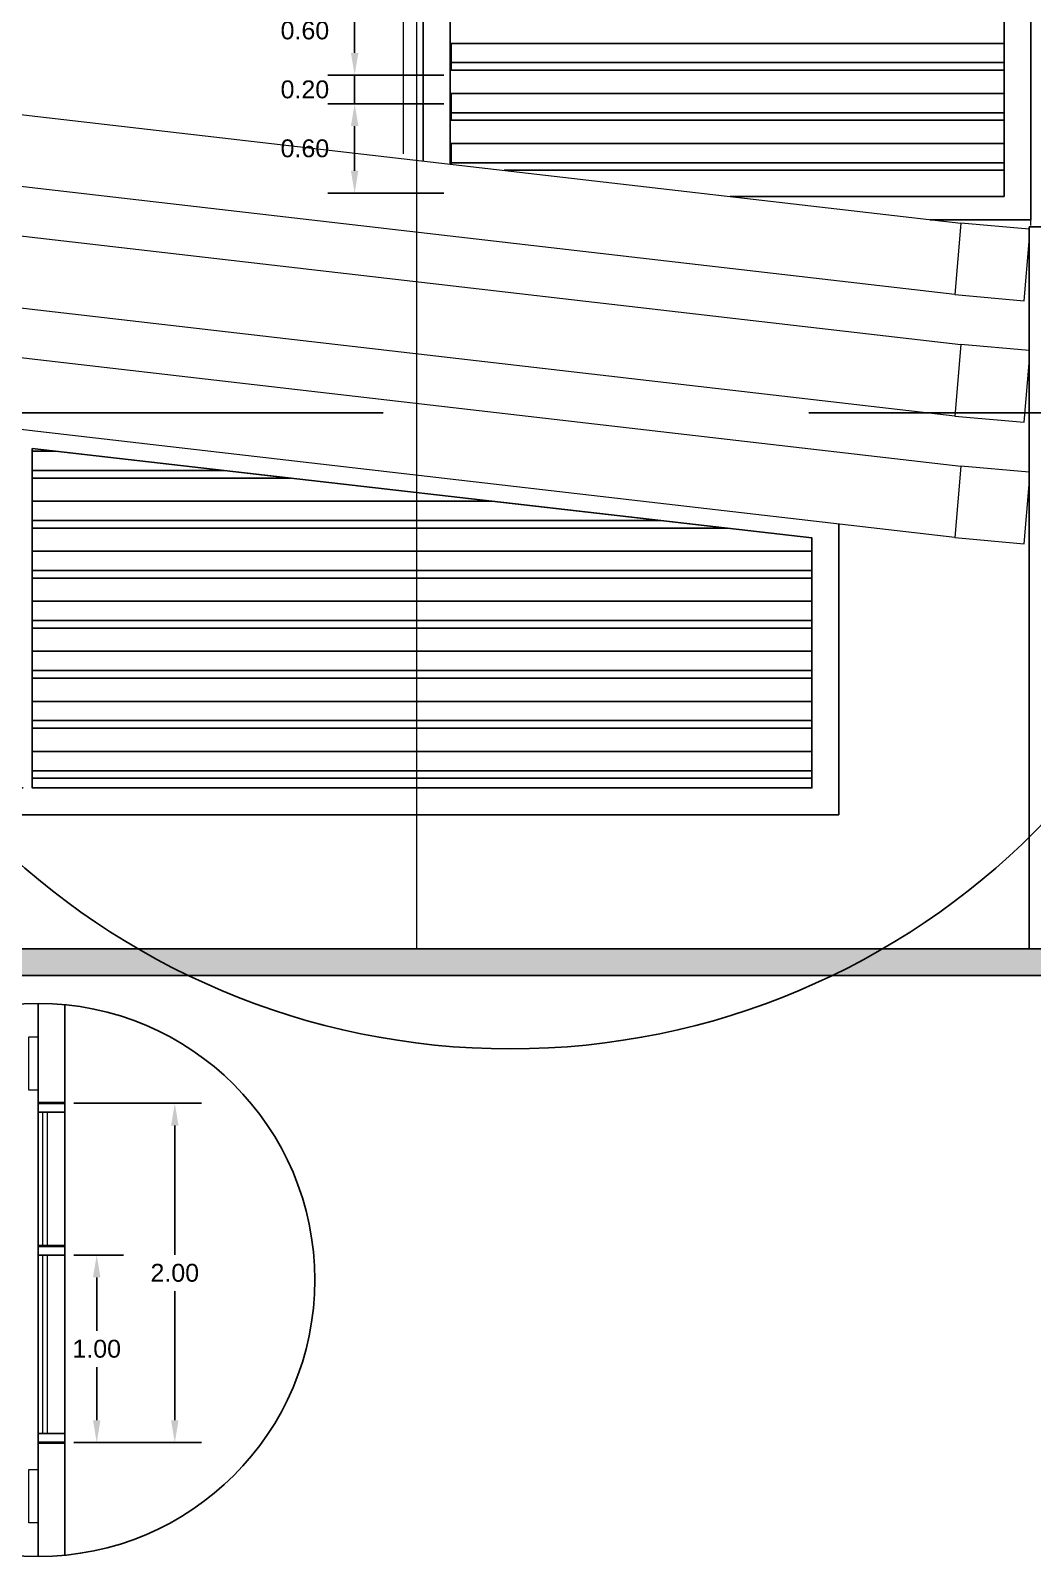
# Model space of a CAD drawing. Header units: inches. Extents: x -6 to 158, y 10 to 161.
# Drawn here: x 93.05 to 98.65, y 9.83 to 18.37 of the extents above; entities that cross this region are included whole.
import ezdxf

# ---------------------------------------------------------------- set-up
doc = ezdxf.new("R2010")
doc.units = ezdxf.units.IN
doc.header["$MEASUREMENT"] = 0
doc.linetypes.add('DASHED2', pattern=[9.525, 6.35, -3.175])
doc.linetypes.add('Grid Line', pattern=[22.225, 12.7, -3.175, 3.175, -3.175])
for name, color, linetype in [('10 HATCH 2', 9, 'Continuous'), ('2', 2, 'Continuous'), ('6', 6, 'Continuous'), ('Dim', 2, 'Continuous'), ('Proy', 1, 'DASHED2')]:
    doc.layers.add(name, color=color, linetype=linetype)
for name, color, linetype, lineweight in [('A-COLS', 3, 'Continuous', 9), ('A-DOOR', 2, 'Continuous', 9), ('A-FLOR', 5, 'Continuous', 9), ('A-WALL', 5, 'Continuous', 9), ('S-GRID', 1, 'Continuous', 9)]:
    doc.layers.add(name, color=color, linetype=linetype, lineweight=lineweight)
doc.styles.add('style1', font='micross.ttf')
doc.dimstyles.new('1-50', dxfattribs={"dimscale": 0.05, "dimtxt": 2, "dimasz": 2.5, "dimexe": 3, "dimexo": 1, "dimgap": 1, "dimtad": 0, "dimtih": 1, "dimtoh": 1, "dimzin": 1, "dimdsep": 46, "dimtxsty": 'style1', "dimcen": 2.5, "dimclrd": 124, "dimclre": 124, "dimclrt": 1, "dimadec": 0, "dimazin": 0, "dimtfac": 1, "dimtmove": 2, "dimatfit": 3, "dimfxl": 1, "dimtolj": 1, "dimtzin": 0, "dimlwd": -1, "dimlwe": -1, "dimarcsym": 0})

# ---------------------------------------------------------------- blocks, each defined once
blk = doc.blocks.new('Pilares 9 - Pilares 9-1631277-Section 5')
at = {"layer": 'A-COLS'}
for p, q in [((-19972.4, 5037.5), (-19530.4, 4996.8)), ((-19970.5, 4632.9), (-19972.4, 5037.5)), ((-19972.4, 5037.5), (-11536.1, 4061.9)), ((-19970.5, 4632.9), (-19530.4, 4365.8)), ((-11568.9, 3661.3), (-19970.5, 4632.9)), ((-11536.1, 4061.9), (-11568.9, 3661.3)), ((-11154.4, 4028.2), (-11536.1, 4061.9)), ((-11181.5, 3627.1), (-11154.4, 3958.6)), ((-11568.9, 3661.3), (-11181.5, 3627.1))]:
    blk.add_line(p, q, dxfattribs=at)
blk = doc.blocks.new('Pilares 13 - Pilares 9-1635180-Section 5')
at = {"layer": 'A-COLS'}
for p, q in [((-19972.4, 4357.5), (-19530.4, 4316.8)), ((-19970.5, 3952.9), (-19972.4, 4357.5)), ((-19972.4, 4357.5), (-11536.1, 3381.9)), ((-19970.5, 3952.9), (-19530.4, 3685.8)), ((-11568.9, 2981.3), (-19970.5, 3952.9)), ((-11536.1, 3381.9), (-11568.9, 2981.3)), ((-11154.4, 3348.2), (-11536.1, 3381.9)), ((-11181.5, 2947.1), (-11154.4, 3278.6)), ((-11568.9, 2981.3), (-11181.5, 2947.1))]:
    blk.add_line(p, q, dxfattribs=at)
blk = doc.blocks.new('Pilares 17 - Pilares 9-1635226-Section 5')
at = {"layer": 'A-COLS'}
for p, q in [((-19972.4, 3677.5), (-19530.4, 3636.8)), ((-19970.5, 3272.9), (-19972.4, 3677.5)), ((-19972.4, 3677.5), (-11536.1, 2701.9)), ((-19970.5, 3272.9), (-19530.4, 3005.8)), ((-11568.9, 2301.3), (-19970.5, 3272.9)), ((-11536.1, 2701.9), (-11568.9, 2301.3)), ((-11154.4, 2668.2), (-11536.1, 2701.9)), ((-11181.5, 2267.1), (-11154.4, 2598.6)), ((-11568.9, 2301.3), (-11181.5, 2267.1))]:
    blk.add_line(p, q, dxfattribs=at)
blk = doc.blocks.new('*D416')
at = {"layer": 'Defpoints', "color": 0, "transparency": 16777216}
for p in [(93.055, 14.1322), (92.0968, 13.2322), (93.055, 13.2322)]:
    blk.add_point(p, dxfattribs=at)
at = {"layer": 'Dim', "color": 124, "transparency": 16777216}
for p, q in [((93.005, 14.1322), (91.9468, 14.1322)), ((92.0968, 14.0072), (92.0968, 13.7839)), ((92.0968, 13.3572), (92.0968, 13.5805)), ((93.005, 13.2322), (91.9468, 13.2322))]:
    blk.add_line(p, q, dxfattribs=at)
for points in [[(92.0759, 14.0072), (92.1176, 14.0072), (92.0968, 14.1322)], [(92.0759, 13.3572), (92.1176, 13.3572), (92.0968, 13.2322)]]:
    blk.add_solid(points, dxfattribs=at)
at = {"layer": 'Dim', "color": 1, "transparency": 16777216, "insert": (92.0968, 13.6822), "char_height": 0.1, "attachment_point": 5, "style": 'style1'}
blk.add_mtext('\\A1;0.80', dxfattribs=at)
blk = doc.blocks.new('yjg')
at = {"layer": '6', "color": 2}
for points in [[(3566.8216, 1556.7215), (3566.8216, 1558.5134), (3570.2216, 1558.5134), (3570.2216, 1556.3934), (3569.6583, 1556.3934)], [(3566.9716, 1556.7041), (3566.9716, 1558.3445), (3570.0716, 1558.3445), (3570.0716, 1556.5245), (3568.5397, 1556.5245)]]:
    blk.add_lwpolyline(points, dxfattribs=at)
for points in [[(3566.9783, 1558.2214), (3570.0716, 1558.2214), (3570.0716, 1558.1133), (3566.9783, 1558.1133)], [(3566.9783, 1557.9414), (3570.0716, 1557.9414), (3570.0716, 1557.8333), (3566.9783, 1557.8333)], [(3566.9783, 1557.6614), (3570.0716, 1557.6614), (3570.0716, 1557.5533), (3566.9783, 1557.5533)], [(3566.9783, 1557.3814), (3570.0716, 1557.3814), (3570.0716, 1557.2733), (3566.9783, 1557.2733)], [(3566.9783, 1557.1014), (3570.0716, 1557.1014), (3570.0716, 1556.9933), (3566.9783, 1556.9933)], [(3566.9783, 1556.8214), (3570.0716, 1556.8214), (3570.0716, 1556.7133), (3566.9783, 1556.7133)]]:
    blk.add_lwpolyline(points, close=True, dxfattribs=at)
at = {"layer": '6', "color": 1}
for points in [[(3566.9783, 1558.1133), (3570.0716, 1558.1133), (3570.0716, 1558.0708), (3566.9783, 1558.0708)], [(3566.9783, 1557.8333), (3570.0716, 1557.8333), (3570.0716, 1557.7908), (3566.9783, 1557.7908)], [(3566.9783, 1557.5533), (3570.0716, 1557.5533), (3570.0716, 1557.5108), (3566.9783, 1557.5108)], [(3566.9783, 1557.2733), (3570.0716, 1557.2733), (3570.0716, 1557.2308), (3566.9783, 1557.2308)], [(3566.9783, 1556.9933), (3570.0716, 1556.9933), (3570.0716, 1556.9508), (3566.9783, 1556.9508)]]:
    blk.add_lwpolyline(points, close=True, dxfattribs=at)
blk.add_lwpolyline([(3566.9783, 1556.7051), (3566.9783, 1556.7133), (3570.0716, 1556.7133), (3570.0716, 1556.6708), (3567.2744, 1556.6708)], dxfattribs=at)
blk = doc.blocks.new('*D448')
at = {"layer": 'Defpoints', "color": 0, "transparency": 16777216}
for p in [(95.4078, 18.6222), (94.8593, 18.1217), (95.4078, 18.1217)]:
    blk.add_point(p, dxfattribs=at)
at = {"layer": 'Dim', "color": 124, "transparency": 16777216}
for p, q in [((95.3578, 18.6222), (94.7093, 18.6222)), ((94.8593, 18.4972), (94.8593, 18.2467)), ((95.3578, 18.1217), (94.7093, 18.1217))]:
    blk.add_line(p, q, dxfattribs=at)
for points in [[(94.8385, 18.4972), (94.8802, 18.4972), (94.8593, 18.6222)], [(94.8385, 18.2467), (94.8802, 18.2467), (94.8593, 18.1217)]]:
    blk.add_solid(points, dxfattribs=at)
at = {"layer": 'Dim', "color": 1, "transparency": 16777216, "insert": (94.5809, 18.3719), "char_height": 0.1, "attachment_point": 5, "style": 'style1'}
blk.add_mtext('\\A1;0.60', dxfattribs=at)
blk = doc.blocks.new('*D449')
at = {"layer": 'Defpoints', "color": 0, "transparency": 16777216}
for p in [(95.4078, 18.1217), (94.8593, 17.9622), (95.4078, 17.9622)]:
    blk.add_point(p, dxfattribs=at)
at = {"layer": 'Dim', "color": 124, "transparency": 16777216}
for p, q in [((94.8593, 18.2467), (94.8593, 18.3717)), ((95.3578, 18.1217), (94.7093, 18.1217)), ((94.8593, 18.1217), (94.8593, 17.9622)), ((95.3578, 17.9622), (94.7093, 17.9622)), ((94.8593, 17.8372), (94.8593, 17.7122))]:
    blk.add_line(p, q, dxfattribs=at)
for points in [[(94.8385, 18.2467), (94.8802, 18.2467), (94.8593, 18.1217)], [(94.8385, 17.8372), (94.8802, 17.8372), (94.8593, 17.9622)]]:
    blk.add_solid(points, dxfattribs=at)
at = {"layer": 'Dim', "color": 1, "transparency": 16777216, "insert": (94.5809, 18.0419), "char_height": 0.1, "attachment_point": 5, "style": 'style1'}
blk.add_mtext('\\A1;0.20', dxfattribs=at)
blk = doc.blocks.new('*D450')
at = {"layer": 'Defpoints', "color": 0, "transparency": 16777216}
for p in [(95.4078, 17.9622), (94.8593, 17.4617), (95.4078, 17.4617)]:
    blk.add_point(p, dxfattribs=at)
at = {"layer": 'Dim', "color": 124, "transparency": 16777216}
for p, q in [((95.3578, 17.9622), (94.7093, 17.9622)), ((94.8593, 17.8372), (94.8593, 17.5867)), ((95.3578, 17.4617), (94.7093, 17.4617))]:
    blk.add_line(p, q, dxfattribs=at)
for points in [[(94.8385, 17.8372), (94.8802, 17.8372), (94.8593, 17.9622)], [(94.8385, 17.5867), (94.8802, 17.5867), (94.8593, 17.4617)]]:
    blk.add_solid(points, dxfattribs=at)
at = {"layer": 'Dim', "color": 1, "transparency": 16777216, "insert": (94.5809, 17.7119), "char_height": 0.1, "attachment_point": 5, "style": 'style1'}
blk.add_mtext('\\A1;0.60', dxfattribs=at)
blk = doc.blocks.new('*D458')
at = {"layer": 'Defpoints', "color": 0, "transparency": 16777216}
for p in [(93.2385, 11.5179), (93.2385, 10.4679), (93.4161, 10.4679)]:
    blk.add_point(p, dxfattribs=at)
at = {"layer": 'Dim', "color": 124, "transparency": 16777216}
for p, q in [((93.2885, 11.5179), (93.5661, 11.5179)), ((93.4161, 11.3929), (93.4161, 11.0946)), ((93.4161, 10.5929), (93.4161, 10.8912)), ((93.2885, 10.4679), (93.5661, 10.4679))]:
    blk.add_line(p, q, dxfattribs=at)
for points in [[(93.3953, 11.3929), (93.4369, 11.3929), (93.4161, 11.5179)], [(93.3953, 10.5929), (93.4369, 10.5929), (93.4161, 10.4679)]]:
    blk.add_solid(points, dxfattribs=at)
at = {"layer": 'Dim', "color": 1, "transparency": 16777216, "insert": (93.4161, 10.9929), "char_height": 0.1, "attachment_point": 5, "style": 'style1'}
blk.add_mtext('\\A1;1.00', dxfattribs=at)
blk = doc.blocks.new('*D460')
at = {"layer": 'Defpoints', "color": 0, "transparency": 16777216}
for p in [(93.2385, 12.3679), (93.2385, 10.4679), (93.8529, 10.4679)]:
    blk.add_point(p, dxfattribs=at)
at = {"layer": 'Dim', "color": 124, "transparency": 16777216}
for p, q in [((93.2885, 12.3679), (94.0029, 12.3679)), ((93.8529, 12.2429), (93.8529, 11.5196)), ((93.8529, 10.5929), (93.8529, 11.3162)), ((93.2885, 10.4679), (94.0029, 10.4679))]:
    blk.add_line(p, q, dxfattribs=at)
for points in [[(93.8321, 12.2429), (93.8738, 12.2429), (93.8529, 12.3679)], [(93.8321, 10.5929), (93.8738, 10.5929), (93.8529, 10.4679)]]:
    blk.add_solid(points, dxfattribs=at)
at = {"layer": 'Dim', "color": 1, "transparency": 16777216, "insert": (93.8529, 11.4179), "char_height": 0.1, "attachment_point": 5, "style": 'style1'}
blk.add_mtext('\\A1;2.00', dxfattribs=at)

msp = doc.modelspace()

# ---------------------------------------------------------------- hatches: boundary and pattern name
at = {"layer": '10 HATCH 2'}
h = msp.add_hatch(color=251, dxfattribs=at)
h.dxf.hatch_style = 1
h.paths.add_polyline_path([(102.7326, 13.2322), (85.196, 13.2322), (85.196, 13.0822), (102.7326, 13.0822)])
h.paths.add_polyline_path([(115.0499, 13.2322), (102.7326, 13.2322), (102.7326, 13.0822), (115.0499, 13.0822)])

# ---------------------------------------------------------------- linework, layer by layer
at = {"layer": '2', "lineweight": 25}
for p, q in [((93.0885, 12.9262), (93.0885, 9.8308)), ((93.2385, 12.9189), (93.2385, 9.838)), ((93.0885, 12.3179), (93.0885, 12.3679)), ((93.0885, 12.3679), (93.2385, 12.3679)), ((93.2385, 12.3179), (93.0885, 12.3179)), ((93.2385, 12.3679), (93.2385, 12.3179)), ((93.0885, 11.5179), (93.0885, 11.5679)), ((93.0885, 11.5679), (93.2385, 11.5679)), ((93.2385, 11.5679), (93.2385, 11.5179)), ((93.0885, 10.4685), (93.0885, 10.5185)), ((93.0885, 10.5185), (93.2385, 10.5185)), ((93.2385, 10.5185), (93.2385, 10.4685)), ((93.2385, 10.4685), (93.0885, 10.4685))]:
    msp.add_line(p, q, dxfattribs=at)
at = {"layer": '2', "lineweight": 35}
for p, q in [((93.2385, 12.3679), (93.0885, 12.3679)), ((93.2385, 11.5679), (93.0885, 11.5679)), ((93.0885, 10.4685), (93.2385, 10.4685))]:
    msp.add_line(p, q, dxfattribs=at)
at = {"layer": '2'}
for p, q in [((93.0885, 12.3679), (93.0885, 11.3679)), ((93.0885, 11.4179), (93.0885, 12.3179)), ((93.2385, 11.4179), (93.2385, 12.3179)), ((93.0885, 11.5679), (93.0885, 10.4685)), ((93.0885, 10.5185), (93.0885, 11.5179)), ((93.2385, 10.5185), (93.2385, 11.5179))]:
    msp.add_line(p, q, dxfattribs=at)
at = {"layer": '2', "lineweight": 18}
for p, q in [((93.114, 11.5679), (93.114, 12.3179)), ((93.114, 12.3179), (93.139, 12.3179)), ((93.139, 12.3179), (93.139, 11.5679)), ((93.114, 10.5185), (93.114, 11.5179)), ((93.139, 11.5179), (93.139, 10.5185)), ((93.139, 10.5185), (93.114, 10.5185))]:
    msp.add_line(p, q, dxfattribs=at)
at = {"layer": '6'}
for p, q in [((110.0371, 17.2722), (98.6328, 17.2722)), ((98.6328, 17.2722), (98.6328, 13.2322))]:
    msp.add_line(p, q, dxfattribs=at)
at = {"layer": '6', "color": 2}
for points in [[(92.905, 16.148), (92.905, 13.9822), (97.5678, 13.9822), (97.5678, 15.6088)], [(93.055, 16.0322), (93.055, 14.1322), (97.4178, 14.1322), (97.4178, 15.5322), (93.055, 16.0322)], [(93.055, 16.0322), (93.055, 14.1322), (97.4178, 14.1322), (97.4178, 15.5322), (93.055, 16.0322)]]:
    msp.add_lwpolyline(points, dxfattribs=at)
for points in [[(93.055, 16.0172), (93.1861, 16.0172), (94.1297, 15.9091), (93.055, 15.9091)], [(93.055, 15.7372), (95.6293, 15.7372), (96.5729, 15.6291), (93.055, 15.6291)], [(93.055, 15.4572), (97.4178, 15.4572), (97.4178, 15.3491), (93.055, 15.3491)], [(93.055, 15.1772), (97.4178, 15.1772), (97.4178, 15.0691), (93.055, 15.0691)], [(93.055, 14.8972), (97.4178, 14.8972), (97.4178, 14.7891), (93.055, 14.7891)], [(93.055, 14.6172), (97.4178, 14.6172), (97.4178, 14.5091), (93.055, 14.5091)], [(93.055, 14.3372), (97.4178, 14.3372), (97.4178, 14.2291), (93.055, 14.2291)], [(93.0885, 11.5679), (93.2385, 11.5679), (93.2385, 11.5179), (93.0885, 11.5179)]]:
    msp.add_lwpolyline(points, close=True, dxfattribs=at)
at = {"layer": '6', "color": 1}
for points in [[(93.055, 15.9091), (94.1297, 15.9091), (94.5, 15.8666), (93.055, 15.8666)], [(93.055, 15.6291), (96.5729, 15.6291), (96.9432, 15.5866), (93.055, 15.5866)], [(93.055, 15.3491), (97.4178, 15.3491), (97.4178, 15.3066), (93.055, 15.3066)], [(93.055, 15.0691), (97.4178, 15.0691), (97.4178, 15.0266), (93.055, 15.0266)], [(93.055, 14.7891), (97.4178, 14.7891), (97.4178, 14.7466), (93.055, 14.7466)], [(93.055, 14.5091), (97.4178, 14.5091), (97.4178, 14.4666), (93.055, 14.4666)], [(93.055, 14.2291), (97.4178, 14.2291), (97.4178, 14.1866), (93.055, 14.1866)]]:
    msp.add_lwpolyline(points, close=True, dxfattribs=at)
at = {"layer": '6'}
msp.add_lwpolyline([(115.0499, 13.0822), (85.196, 13.0822), (85.196, 13.2322), (115.0499, 13.2322)], close=True, dxfattribs=at)
at = {"layer": '6', "color": 10}
for centre, radius in [((95.7305, 16.8226), 4.1504), ((93.0885, 11.3785), 1.5477)]:
    msp.add_circle(centre, radius, dxfattribs=at)
at = {"layer": 'A-COLS'}
for points in [[(93.0365, 12.7385), (93.0885, 12.7385), (93.0885, 12.44), (93.0365, 12.44)], [(93.0365, 10.3179), (93.0885, 10.3179), (93.0885, 10.0195), (93.0365, 10.0195)]]:
    msp.add_lwpolyline(points, close=True, dxfattribs=at)
at = {"layer": 'A-DOOR'}
msp.add_line((93.055, 14.1322), (93.055, 16.0322), dxfattribs=at)
at = {"layer": 'A-FLOR'}
for p, q in [((85.196, 13.2322), (115.0499, 13.2322)), ((115.0499, 13.0822), (85.196, 13.0822))]:
    msp.add_line(p, q, dxfattribs=at)
at = {"layer": 'A-WALL'}
for p, q in [((98.6428, 17.2797), (98.6428, 20.4715)), ((95.1328, 17.6825), (95.1328, 20.1971))]:
    msp.add_line(p, q, dxfattribs=at)
at = {"layer": 'Proy', "color": 253, "ltscale": 0.75}
for p, q in [((90.2568, 16.2322), (116.2585, 16.2322)), ((89.3687, 13.2322), (116.2585, 13.2322))]:
    msp.add_line(p, q, dxfattribs=at)
at = {"layer": 'S-GRID', "color": 253, "linetype": 'Grid Line'}
msp.add_line((95.2078, 13.2322), (95.2078, 23.4377), dxfattribs=at)

# ---------------------------------------------------------------- block references
at = {"layer": '6', "color": 2}
msp.add_blockref('yjg', (-3471.5787, -1539.0812), dxfattribs=at)
at = {"layer": 'A-COLS', "xscale": 0.001, "yscale": 0.001, "zscale": 0.001}
for name in ['Pilares 9 - Pilares 9-1631277-Section 5', 'Pilares 13 - Pilares 9-1635180-Section 5', 'Pilares 17 - Pilares 9-1635226-Section 5']:
    msp.add_blockref(name, (109.7872, 13.2322), dxfattribs=at)

# ---------------------------------------------------------------- dimensions: what is measured, and where the dimension line sits
at = {"layer": 'Dim'}
for base, p1, p2, text, picture, middle in [((94.8593, 18.1217), (95.4078, 18.6222), (95.4078, 18.1217), '0.60', '*D448', (94.5809, 18.3719)), ((94.8593, 17.9622), (95.4078, 18.1217), (95.4078, 17.9622), '0.20', '*D449', (94.5809, 18.0419)), ((94.8593, 17.4617), (95.4078, 17.9622), (95.4078, 17.4617), '0.60', '*D450', (94.5809, 17.7119)), ((92.0968, 13.2322), (93.055, 14.1322), (93.055, 13.2322), '0.80', '*D416', (92.0968, 13.6822)), ((93.4161, 10.4679), (93.2385, 11.5179), (93.2385, 10.4679), '1.00', '*D458', (93.4161, 10.9929))]:
    dim = msp.add_linear_dim(base=base, p1=p1, p2=p2, angle=90, text=text, dimstyle='1-50', override={"dimfxl": 1.25}, dxfattribs=at)
    dim.commit()
    dim.dimension.update_dxf_attribs({"geometry": picture, "text_midpoint": middle})
dim = msp.add_aligned_dim(p1=(93.2385, 12.3679), p2=(93.2385, 10.4679), distance=0.6144, text='2.00', dimstyle='1-50', override={"dimfxl": 1.25}, dxfattribs=at)
dim.commit()
dim.dimension.update_dxf_attribs({"geometry": '*D460', "text_midpoint": (93.8529, 11.4179)})

doc.saveas('drawing.dxf')
